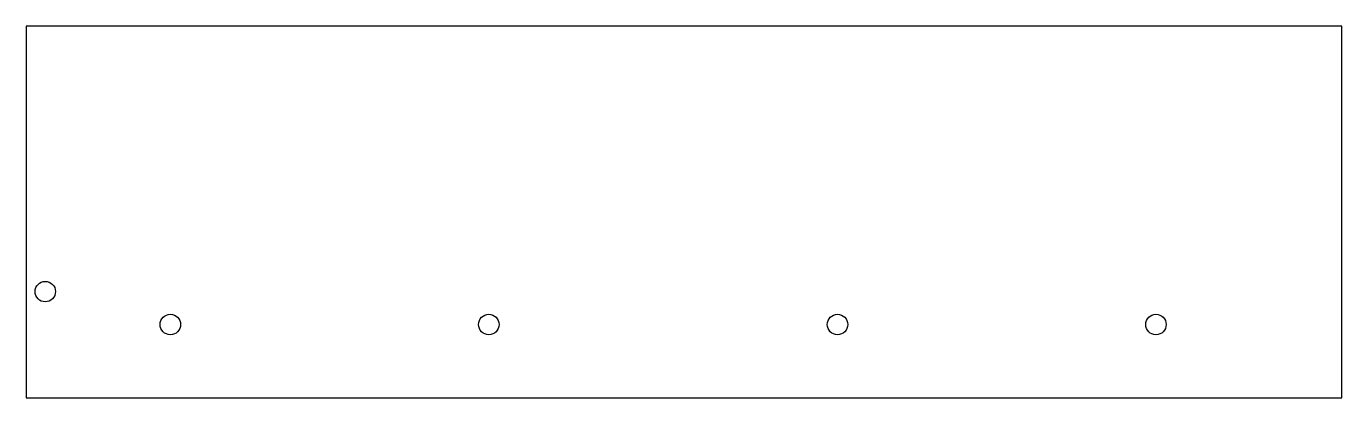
# Model space of a CAD drawing. Header units: millimetres. Extents: x -133 to 40, y 101 to 150.
import ezdxf

# ---------------------------------------------------------------- set-up
doc = ezdxf.new("R2010")
doc.units = ezdxf.units.MM
doc.layers.get('0').update_dxf_attribs({"linetype": 'CONTINUOUS'})

msp = doc.modelspace()

# ---------------------------------------------------------------- linework, layer by layer
msp.add_lwpolyline([(-133.5, 101), (40, 101), (40, 150), (-133.5, 150)], close=True)
for centre in [(-131, 115), (-114.5, 110.65), (-72.5, 110.65), (-26.5, 110.65), (15.5, 110.65)]:
    msp.add_circle(centre, 1.35)

doc.saveas('drawing.dxf')
